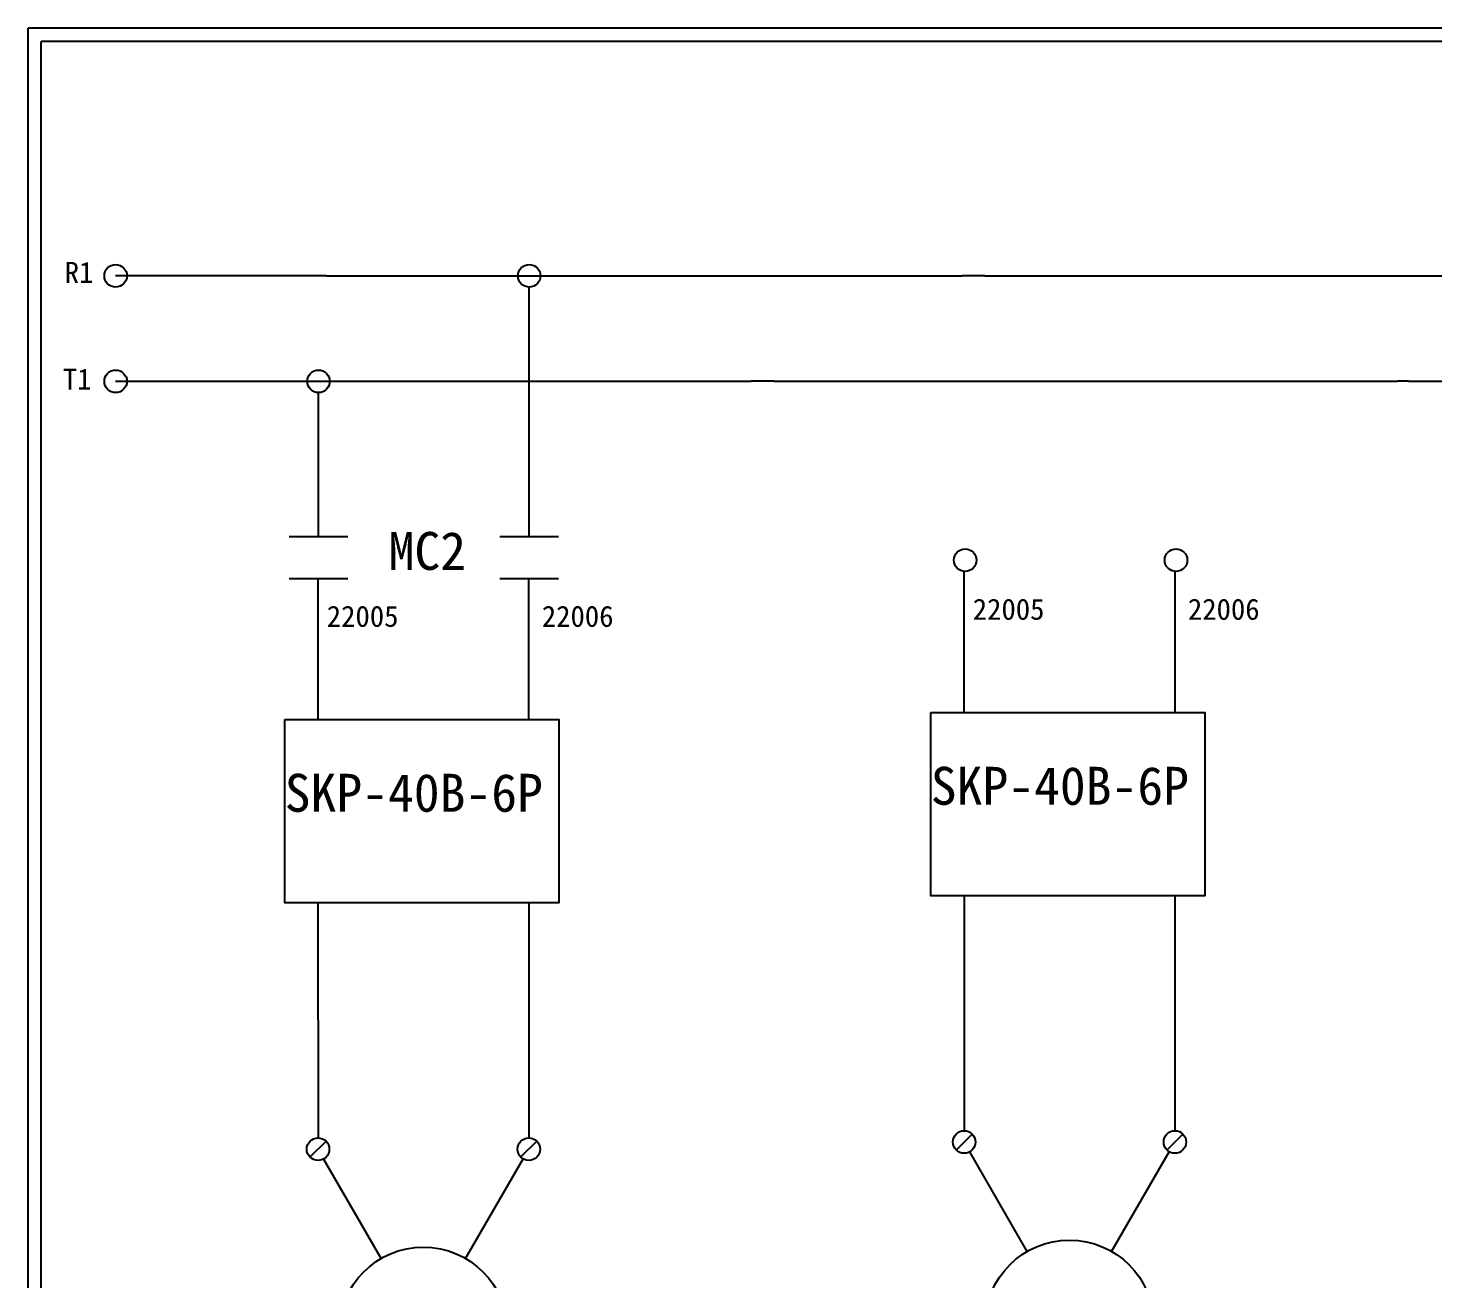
# Model space of a CAD drawing. Extents: x 275 to 562, y 265 to 469.
# Drawn here: x 274.9 to 408.3, y 350.2 to 468.9 of the extents above; entities that cross this region are included whole.
import ezdxf

# ---------------------------------------------------------------- set-up
doc = ezdxf.new("R2010")
doc.units = 0
doc.layers.get('0').update_dxf_attribs({"linetype": 'CONTINUOUS'})
doc.layers.add('圖框層', color=7, linetype='CONTINUOUS')
doc.layers.add('標尺寸層', color=3, linetype='CONTINUOUS')
doc.styles.add('STSL', font='kaiu.ttf')

msp = doc.modelspace()

# ---------------------------------------------------------------- linework, layer by layer
at = {"color": 7}
for p, q in [((302.38, 416.72), (302.38, 410.86)), ((322.38, 416.72), (322.38, 410.86)), ((363.67, 417.39), (363.67, 411.52)), ((383.67, 417.39), (383.67, 411.52)), ((302.38, 410.86), (302.38, 403.32)), ((322.38, 410.86), (322.38, 403.32)), ((363.67, 411.52), (363.67, 403.99)), ((383.67, 411.52), (383.67, 403.99)), ((302.39, 385.95), (302.4, 363.66)), ((322.39, 385.95), (322.4, 363.66)), ((363.68, 386.61), (363.69, 364.32)), ((383.68, 386.61), (383.69, 364.32)), ((303.16, 363.34), (301.64, 361.83)), ((323.16, 363.34), (321.64, 361.83)), ((364.45, 364.01), (362.93, 362.49)), ((384.45, 364.01), (382.93, 362.49)), ((308.39, 352.21), (302.93, 361.66)), ((316.39, 352.21), (321.85, 361.67)), ((369.68, 352.88), (364.22, 362.32)), ((377.68, 352.88), (383.14, 362.33))]:
    msp.add_line(p, q, dxfattribs=at)
for centre, radius in [((283.2, 445.41), 1.07), ((322.44, 445.41), 1.07), ((283.2, 435.41), 1.07), ((302.44, 435.41), 1.07), ((363.79, 418.45), 1.07), ((383.79, 418.45), 1.07), ((363.69, 363.25), 1.07), ((383.69, 363.25), 1.07), ((302.4, 362.58), 1.07), ((322.4, 362.58), 1.07), ((373.68, 345.95), 8), ((312.39, 345.28), 8)]:
    msp.add_circle(centre, radius, dxfattribs=at)
at = {"layer": '圖框層', "color": 7}
for p, q in [((561.9, 468.91), (274.9, 468.91)), ((274.9, 264.95), (274.9, 468.91)), ((560.65, 467.66), (276.15, 467.66)), ((276.15, 266.2), (276.15, 467.66))]:
    msp.add_line(p, q, dxfattribs=at)
at = {"layer": '標尺寸層', "color": 7}
for p, q in [((303.2, 445.41), (283.2, 445.41)), ((303.2, 445.41), (363.5, 445.41)), ((365.64, 445.41), (363.5, 445.41)), ((365.64, 445.41), (424.79, 445.41)), ((322.44, 420.69), (322.44, 444.34)), ((283.2, 435.41), (343.5, 435.41)), ((345.64, 435.41), (343.5, 435.41)), ((345.64, 435.41), (404.79, 435.41)), ((405.86, 435.41), (404.79, 435.41)), ((405.86, 435.41), (547.85, 435.41)), ((302.44, 420.69), (302.44, 434.34)), ((299.65, 420.69), (305.22, 420.69)), ((319.65, 420.69), (325.22, 420.69)), ((299.65, 416.72), (305.22, 416.72)), ((302.38, 416.72), (302.38, 410.86)), ((319.65, 416.72), (325.22, 416.72)), ((363.67, 417.39), (363.67, 411.52))]:
    msp.add_line(p, q, dxfattribs=at)
for points in [[(299.24, 403.32), (325.23, 403.32), (325.23, 385.95), (299.24, 385.95)], [(360.53, 403.99), (386.52, 403.99), (386.52, 386.61), (360.53, 386.61)]]:
    msp.add_lwpolyline(points, close=True, dxfattribs=at)

# ---------------------------------------------------------------- texts
at = {"layer": '圖框層', "color": 7, "style": 'STSL'}
for s, height, p in [('R1', 2, (278.37, 444.74)), ('T1', 2, (278.19, 434.62)), ('MC2', 3.6, (309.09, 417.52)), ('22005', 2, (364.51, 412.79)), ('22006', 2, (384.92, 412.79)), ('22005', 2, (303.23, 412.12)), ('22006', 2, (323.63, 412.12)), ('SKP-40B-6P', 3.6, (360.53, 395.24)), ('SKP-40B-6P', 3.6, (299.24, 394.58))]:
    msp.add_text(s, height=height, dxfattribs=at).set_placement(p)

doc.saveas('drawing.dxf')
